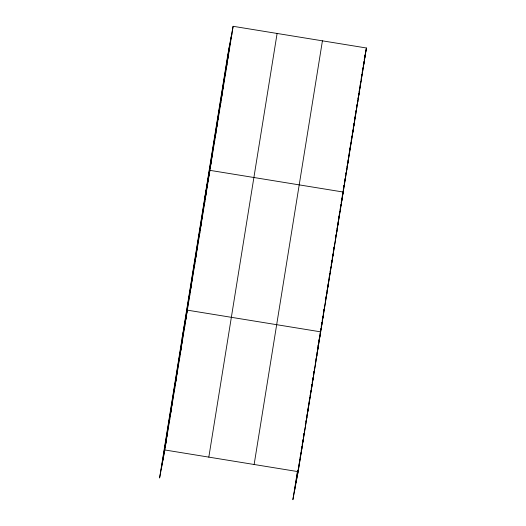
<?xml version="1.0" encoding="UTF-8"?>
<svg xmlns="http://www.w3.org/2000/svg" width="526" height="526" viewBox="0 0 526 526"><rect width="100%" height="100%" fill="white"/><g stroke="black" fill="none" stroke-linecap="round" stroke-linejoin="round"><path stroke-width="0.79" d="M161.193 469.416L229.487 45.749M162.856 460.552L231.144 36.892M164.46 451.959L233.123 26.3L366.412 47.991L298.124 471.651L292.877 499.7L297.506 470.961M208.822 457.12L277.11 33.46M254.137 464.497L322.425 40.831M294.488 491.1L297.742 470.908M296.145 482.243L298.268 469.041M299.024 464.379L299.274 462.827M299.524 461.276L299.774 459.717M300.024 458.166L300.399 455.838M300.648 454.28L300.898 452.728M301.148 451.177L301.405 449.625M301.654 448.067L301.904 446.515M302.154 444.963L302.404 443.405M302.654 441.853L303.029 439.526M303.278 437.974L303.528 436.416M303.778 434.864L304.028 433.312M304.278 431.761L304.534 430.202M305.284 425.541L305.659 423.213M305.908 421.661L306.158 420.11M306.408 418.551L306.658 417M306.908 415.448L307.158 413.89M307.408 412.338L307.664 410.786M307.914 409.235L308.289 406.9M309.038 402.239L309.288 400.687M309.538 399.135L309.788 397.584M310.038 396.025L310.287 394.474M310.544 392.922L310.919 390.594M311.168 389.036L311.418 387.484M311.668 385.933L311.918 384.375M312.168 382.823L312.418 381.271M312.668 379.719L313.042 377.385M313.292 375.834L313.549 374.282M313.798 372.724L314.048 371.172M314.298 369.62L314.548 368.068M315.298 363.407L315.672 361.073M315.922 359.521L316.172 357.969M316.422 356.418L316.678 354.859M316.928 353.308L317.178 351.756M317.428 350.204L317.678 348.646M317.928 347.094L318.302 344.767M319.052 340.105L319.302 338.553M319.552 336.995L319.808 335.443M320.058 333.892L320.308 332.34M320.558 330.782L320.932 328.454M321.182 326.902L321.432 325.344M321.682 323.792L321.932 322.241M322.182 320.689L322.431 319.131M322.688 317.579L322.938 316.027M323.188 314.476L323.562 312.142M323.812 310.59L324.062 309.038M324.312 307.48L324.562 305.928M325.311 301.267L325.561 299.715M325.818 298.163L326.192 295.829M326.442 294.277L326.692 292.726M326.942 291.174L327.192 289.616M327.442 288.064L327.691 286.512M327.941 284.96L328.191 283.402M328.441 281.851L328.697 280.299M329.072 277.965L329.322 276.413M329.572 274.861L329.822 273.31M330.072 271.751L330.321 270.2M330.571 268.648L330.821 267.09M331.196 264.762L331.446 263.21M331.696 261.659L331.952 260.1M332.202 258.549L332.452 256.997M332.702 255.439L332.951 253.887M333.201 252.335L333.451 250.784M333.701 249.225L334.076 246.898M334.326 245.346L334.575 243.794M335.332 239.133L335.581 237.574M335.831 236.023L336.081 234.471M336.331 232.919L336.706 230.585M336.956 229.034L337.205 227.482M337.455 225.924L337.705 224.372M337.962 222.82L338.211 221.268M338.461 219.71L339.336 214.273M339.586 212.721L339.835 211.169M340.085 209.618L340.335 208.059M340.585 206.508L340.841 204.956M341.946 198.078L341.216 202.628L341.427 201.478M342.189 196.56L342.433 195.041M342.682 193.529L342.926 192.01M343.169 190.497L343.537 188.223M343.78 186.704L344.024 185.185M344.267 183.673L345.122 178.367M345.372 176.848L345.615 175.329M345.858 173.817L346.101 172.298M346.345 170.786L346.713 168.511M346.956 166.992L347.199 165.48M347.449 163.961L347.693 162.442M347.936 160.93L348.179 159.411M348.547 157.136L348.791 155.624M349.034 154.105L349.277 152.586M349.52 151.074L350.382 145.768M350.625 144.249L350.868 142.73M351.112 141.218L351.355 139.699M351.598 138.18L351.966 135.912M352.21 134.393L352.459 132.874M352.703 131.362L352.946 129.843M353.189 128.331L353.433 126.812M353.676 125.293L354.044 123.018M354.287 121.506L354.531 119.987M354.78 118.475L355.635 113.162M355.878 111.65L356.122 110.131M356.365 108.619L356.608 107.1M356.858 105.581L357.101 104.069M357.47 101.794L357.713 100.275M357.956 98.763L358.199 97.244M358.443 95.725L358.686 94.213M359.054 91.938L359.297 90.419M359.541 88.907L359.791 87.388M360.034 85.869L360.764 81.326M361.132 79.051L361.375 77.532M361.618 76.014L361.868 74.501M362.112 72.983L362.48 70.708M362.723 69.195L362.966 67.676M363.21 66.158L363.453 64.645M363.696 63.127L363.946 61.614M297.749 473.643L302.634 443.352M305.264 427.046L302.759 442.576L303.134 440.584M305.389 426.264L348.935 156.123M349.054 155.361L361.033 81.063M366.043 49.983L361.152 80.307L361.526 78.315M233.123 26.3L227.876 54.349L159.588 478.009L164.835 449.967L298.124 471.651M231.532 35.873L231.9 33.881M230.309 43.454L230.677 41.462M229.086 51.035L229.461 49.043M227.863 58.616L228.238 56.624M226.64 66.197L227.015 64.205M225.417 73.778L225.792 71.786M224.194 81.359L224.569 79.367M222.978 88.94L223.346 86.948M221.755 96.528L222.123 94.535M220.532 104.109L220.907 102.116M219.309 111.69L219.684 109.697M218.086 119.27L218.461 117.278M216.863 126.851L217.238 124.859M215.64 134.432L216.015 132.44M214.424 142.013L214.792 140.021M213.201 149.594L213.569 147.602M211.978 157.175L212.353 155.183M210.755 164.756L211.13 162.764M204.66 198.394L209.907 170.345L343.195 192.036L342.176 197.467M208.283 180.102L208.651 178.11M207.027 187.874L207.402 185.882M205.778 195.639L206.153 193.647M204.522 203.404L204.897 201.412M203.273 211.176L203.647 209.184M202.023 218.941L202.392 216.949M200.768 226.706L201.142 224.714M199.518 234.478L199.887 232.485M198.263 242.243L198.637 240.25M197.013 250.008L197.388 248.016M195.764 257.779L196.132 255.787M194.508 265.545L194.883 263.552M193.259 273.31L193.627 271.317M192.003 281.081L192.378 279.089M190.754 288.846L191.129 286.854M189.498 296.611L189.873 294.619M188.249 304.383L188.624 302.391M182.121 338.198L187.368 310.156L320.663 331.847L320.071 334.983M185.744 319.913L186.119 317.921M184.495 327.685L184.869 325.693M183.239 335.45L183.613 333.458M181.989 343.215L182.364 341.223M180.74 350.987L181.108 348.994M179.484 358.752L179.859 356.76M178.235 366.517L178.603 364.525M176.979 374.288L177.354 372.296M175.73 382.054L176.105 380.061M174.481 389.819L174.849 387.826M173.225 397.59L173.6 395.598M171.976 405.355L172.344 403.363M170.72 413.12L171.095 411.128M169.471 420.885L169.845 418.893M168.215 428.657L168.59 426.665M166.966 436.422L167.34 434.43M165.716 444.187L166.084 442.195M364.209 59.76L364.649 57.433M364.755 56.861L366.412 47.991M364.82 57.564L365.189 55.572M363.597 65.145L363.972 63.153M362.375 72.726L362.749 70.734M359.929 87.888L360.303 85.896M358.706 95.469L359.08 93.477M357.489 103.05L357.858 101.058M356.266 110.631L356.635 108.639M355.043 118.212L355.418 116.22M353.82 125.793L354.195 123.801M352.598 133.374L352.972 131.382M351.375 140.955L351.749 138.963M350.152 148.542L350.526 146.544M349.06 155.459L349.303 154.131M347.712 163.704L348.08 161.712M346.489 171.285L346.864 169.293M345.266 178.866L345.641 176.874M344.043 186.447L344.418 184.455M340.552 206.166L340.769 204.989M341.644 200.334L342.071 198.039M341.571 201.793L341.946 199.801M340.322 209.565L340.69 207.573M339.066 217.33L339.441 215.338M337.817 225.095L338.185 223.103M336.561 232.86L336.936 230.868M335.312 240.632L335.687 238.64M334.056 248.397L334.431 246.405M332.807 256.162L333.182 254.17M331.558 263.934L331.926 261.941M330.302 271.699L330.676 269.707M329.052 279.464L329.427 277.472M327.797 287.235L328.171 285.243M326.547 295.001L326.922 293.008M325.298 302.766L325.666 300.773M324.042 310.537L324.417 308.545M322.793 318.302L323.161 316.31M321.537 326.067L321.912 324.075M318.013 345.977L318.237 344.8M318.46 343.616L318.677 342.433M318.999 340.716L319.966 335.555M319.039 341.604L319.407 339.612M317.783 349.369L318.158 347.377M316.534 357.141L316.902 355.149M315.278 364.906L315.653 362.914M314.029 372.671L314.403 370.679M312.773 380.443L313.148 378.45M311.524 388.208L311.898 386.215M310.274 395.973L310.642 393.981M309.018 403.744L309.393 401.752M307.769 411.51L308.137 409.517M306.513 419.275L306.888 417.282M305.389 426.382L305.639 425.054M304.015 434.811L304.383 432.819M301.51 450.348L301.878 448.356M300.254 458.113L300.629 456.121M299.005 465.878L299.379 463.886"/></g></svg>
